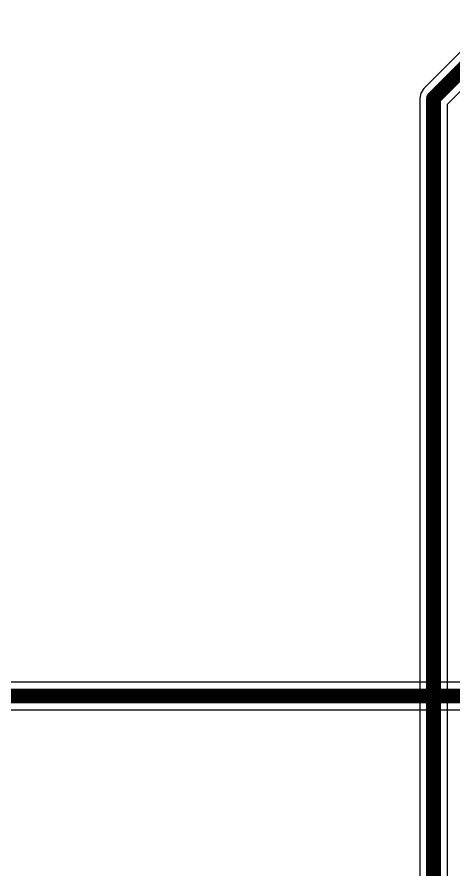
# Model space of a CAD drawing. Header units: millimetres. Extents: x -0.34 to 5.78, y -0.39 to 4.37.
# Drawn here: x 3.677 to 4.032, y 2.025 to 2.717 of the extents above; entities that cross this region are included whole.
import ezdxf

# ---------------------------------------------------------------- set-up
doc = ezdxf.new("R2010")
doc.units = ezdxf.units.MM
doc.header["$MEASUREMENT"] = 0
doc.layers.add('BottomLayer', color=5, linetype='Continuous')
doc.layers.add('TopLayer', color=1, linetype='Continuous')

msp = doc.modelspace()

# ---------------------------------------------------------------- linework, layer by layer
at = {"layer": 'BottomLayer'}
for p, q in [((4.34835, 2.17722), (0.81756, 2.17722)), ((0.81756, 2.15478), (4.353, 2.15478))]:
    msp.add_line(p, q, dxfattribs=at)
at = {"layer": 'BottomLayer', "const_width": 0.012}
msp.add_lwpolyline([(0.805, 2.166), (4.353, 2.166)], dxfattribs=at)
at = {"layer": 'TopLayer'}
for p, q in [((4.06507, 2.71693), (4.00707, 2.65893)), ((4.02622, 2.64635), (4.07765, 2.69778)), ((4.00707, 2.65893), (4.00464, 2.65529)), ((4.00464, 2.65529), (4.00378, 2.651)), ((4.00378, 2.651), (4.00378, 2.651)), ((4.00378, 2.651), (4.00378, 1.48256)), ((4.02622, 1.48256), (4.02622, 2.64635))]:
    msp.add_line(p, q, dxfattribs=at)
at = {"layer": 'TopLayer', "const_width": 0.012}
for points in [[(4.015, 2.651), (4.073, 2.709)], [(4.015, 1.47), (4.015, 2.651)]]:
    msp.add_lwpolyline(points, dxfattribs=at)
at = {"layer": 'TopLayer', "const_width": 0.006}
msp.add_lwpolyline([(4.012, 2.651, 1), (4.018, 2.651, 1)], format="xyb", close=True, dxfattribs=at)
msp.add_lwpolyline([(4.012, 2.651, 1), (4.018, 2.651, 1)], format="xyb", close=True, dxfattribs=at)

doc.saveas('drawing.dxf')
